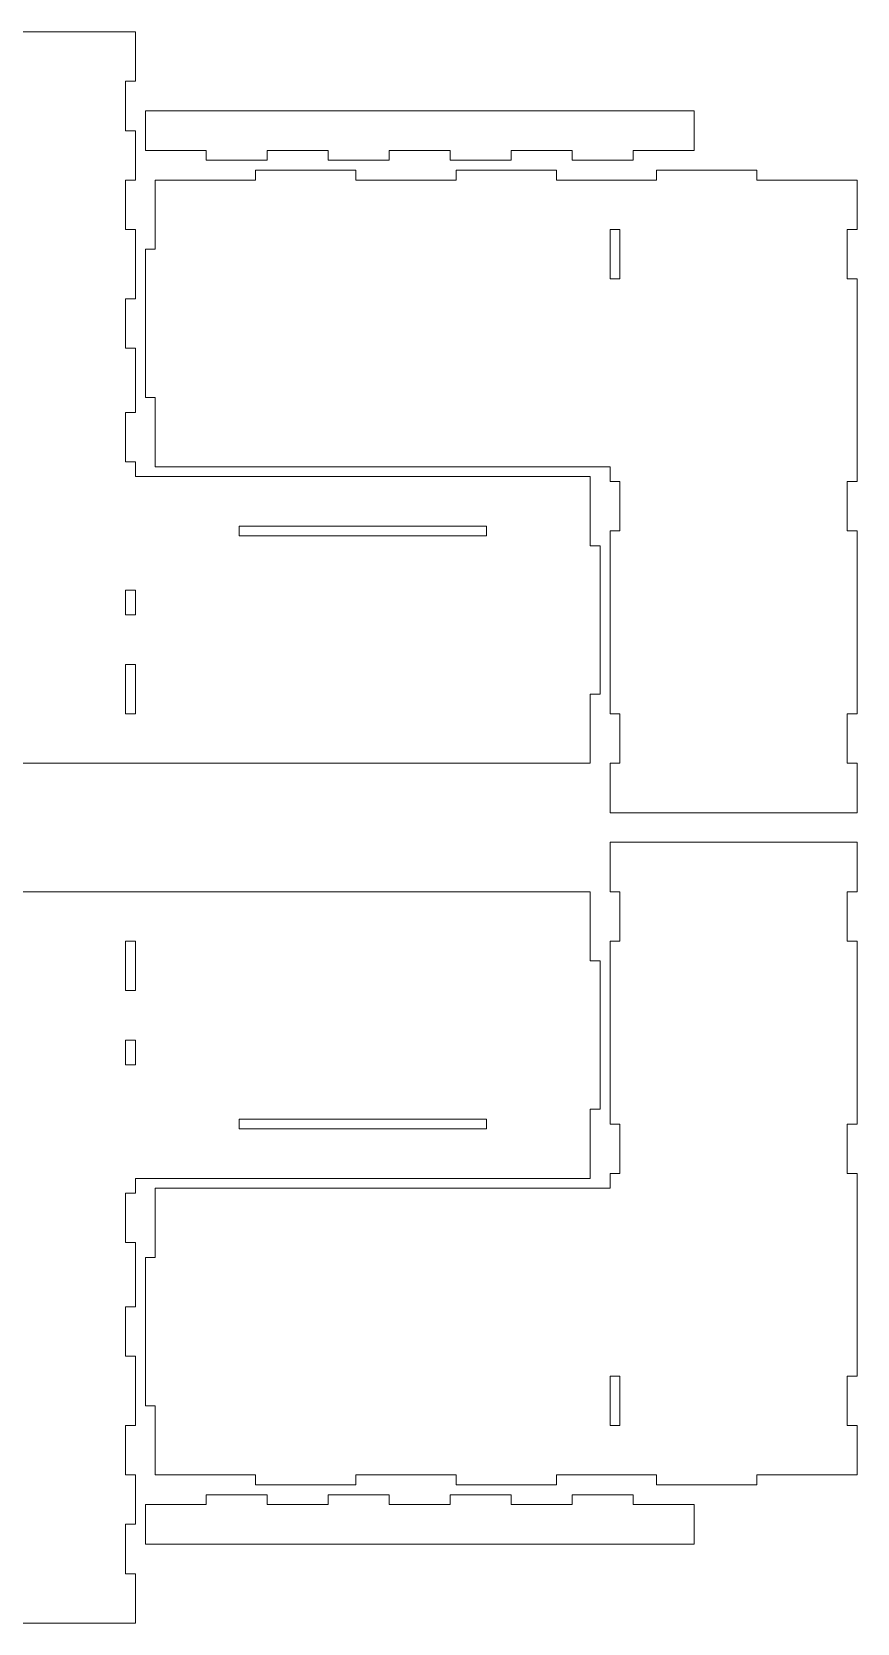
# Model space of a CAD drawing. Header units: millimetres. Extents: x -368 to 368, y -323 to 323.
# Drawn here: x -29.5 to 137.5, y 1 to 323 of the extents above; entities that cross this region are included whole.
import ezdxf

# ---------------------------------------------------------------- set-up
doc = ezdxf.new("R2010")
doc.units = ezdxf.units.MM
doc.header["$MEASUREMENT"] = 0
doc.layers.add('Camada 1', color=7, linetype='Continuous')

msp = doc.modelspace()

# ---------------------------------------------------------------- linework, layer by layer
at = {"layer": 'Camada 1', "color": 250, "lineweight": 9}
for points, knots in [([(83.5001, 175.0245), (83.5001, 175.0245), (-56.4999, 175.0245), (-56.4999, 175.0245), (-56.4999, 175.0245), (-56.4999, 175.0245), (-56.4999, 201.1674), (-56.4999, 201.1674), (-56.4999, 201.1674), (-56.4999, 201.1674), (-58.4999, 201.1674), (-58.4999, 201.1674), (-58.4999, 201.1674), (-58.4999, 201.1674), (-58.4999, 212.3102), (-58.4999, 212.3102), (-58.4999, 212.3102), (-58.4999, 212.3102), (-56.4999, 212.3102), (-56.4999, 212.3102), (-56.4999, 212.3102), (-56.4999, 212.3102), (-56.4999, 243.4531), (-56.4999, 243.4531), (-56.4999, 243.4531), (-56.4999, 243.4531), (-58.4999, 243.4531), (-58.4999, 243.4531), (-58.4999, 243.4531), (-58.4999, 243.4531), (-58.4999, 254.5959), (-58.4999, 254.5959), (-58.4999, 254.5959), (-58.4999, 254.5959), (-56.4999, 254.5959), (-56.4999, 254.5959), (-56.4999, 254.5959), (-56.4999, 254.5959), (-56.4999, 285.7388), (-56.4999, 285.7388), (-56.4999, 285.7388), (-56.4999, 285.7388), (-58.4999, 285.7388), (-58.4999, 285.7388), (-58.4999, 285.7388), (-58.4999, 285.7388), (-58.4999, 296.8816), (-58.4999, 296.8816), (-58.4999, 296.8816), (-58.4999, 296.8816), (-56.4999, 296.8816), (-56.4999, 296.8816), (-56.4999, 296.8816), (-56.4999, 296.8816), (-56.4999, 323.0245), (-56.4999, 323.0245), (-56.4999, 323.0245), (-56.4999, 323.0245), (-8.4999, 323.0245), (-8.4999, 323.0245), (-8.4999, 323.0245), (-8.4999, 323.0245), (-8.4999, 313.0245), (-8.4999, 313.0245), (-8.4999, 313.0245), (-8.4999, 313.0245), (-10.4999, 313.0245), (-10.4999, 313.0245), (-10.4999, 313.0245), (-10.4999, 313.0245), (-10.4999, 303.0245), (-10.4999, 303.0245), (-10.4999, 303.0245), (-10.4999, 303.0245), (-8.4999, 303.0245), (-8.4999, 303.0245), (-8.4999, 303.0245), (-8.4999, 303.0245), (-8.4999, 293.0245), (-8.4999, 293.0245), (-8.4999, 293.0245), (-8.4999, 293.0245), (-10.4999, 293.0245), (-10.4999, 293.0245), (-10.4999, 293.0245), (-10.4999, 293.0245), (-10.4999, 283.0245), (-10.4999, 283.0245), (-10.4999, 283.0245), (-10.4999, 283.0245), (-8.4999, 283.0245), (-8.4999, 283.0245), (-8.4999, 283.0245), (-8.4999, 283.0245), (-8.4999, 269.0245), (-8.4999, 269.0245), (-8.4999, 269.0245), (-8.4999, 269.0245), (-10.4999, 269.0245), (-10.4999, 269.0245), (-10.4999, 269.0245), (-10.4999, 269.0245), (-10.4999, 259.0245), (-10.4999, 259.0245), (-10.4999, 259.0245), (-10.4999, 259.0245), (-8.4999, 259.0245), (-8.4999, 259.0245), (-8.4999, 259.0245), (-8.4999, 259.0245), (-8.4999, 246.0245), (-8.4999, 246.0245), (-8.4999, 246.0245), (-8.4999, 246.0245), (-10.4999, 246.0245), (-10.4999, 246.0245), (-10.4999, 246.0245), (-10.4999, 246.0245), (-10.4999, 236.0245), (-10.4999, 236.0245), (-10.4999, 236.0245), (-10.4999, 236.0245), (-8.4999, 236.0245), (-8.4999, 236.0245), (-8.4999, 236.0245), (-8.4999, 236.0245), (-8.4999, 233.0245), (-8.4999, 233.0245), (-8.4999, 233.0245), (-8.4999, 233.0245), (83.5001, 233.0245), (83.5001, 233.0245), (83.5001, 233.0245), (83.5001, 233.0245), (83.5001, 219.0245), (83.5001, 219.0245), (83.5001, 219.0245), (83.5001, 219.0245), (85.5001, 219.0245), (85.5001, 219.0245), (85.5001, 219.0245), (85.5001, 219.0245), (85.5001, 189.0245), (85.5001, 189.0245), (85.5001, 189.0245), (85.5001, 189.0245), (83.5001, 189.0245), (83.5001, 189.0245), (83.5001, 189.0245), (83.5001, 189.0245), (83.5001, 175.0245), (83.5001, 175.0245)], [0, 0, 0, 0, 0.02564103, 0.02564103, 0.02564103, 0.02564103, 0.05128205, 0.05128205, 0.05128205, 0.05128205, 0.07692308, 0.07692308, 0.07692308, 0.07692308, 0.1025641, 0.1025641, 0.1025641, 0.1025641, 0.12820513, 0.12820513, 0.12820513, 0.12820513, 0.15384615, 0.15384615, 0.15384615, 0.15384615, 0.17948718, 0.17948718, 0.17948718, 0.17948718, 0.20512821, 0.20512821, 0.20512821, 0.20512821, 0.23076923, 0.23076923, 0.23076923, 0.23076923, 0.25641026, 0.25641026, 0.25641026, 0.25641026, 0.28205128, 0.28205128, 0.28205128, 0.28205128, 0.30769231, 0.30769231, 0.30769231, 0.30769231, 0.33333333, 0.33333333, 0.33333333, 0.33333333, 0.35897436, 0.35897436, 0.35897436, 0.35897436, 0.38461538, 0.38461538, 0.38461538, 0.38461538, 0.41025641, 0.41025641, 0.41025641, 0.41025641, 0.43589744, 0.43589744, 0.43589744, 0.43589744, 0.46153846, 0.46153846, 0.46153846, 0.46153846, 0.48717949, 0.48717949, 0.48717949, 0.48717949, 0.51282051, 0.51282051, 0.51282051, 0.51282051, 0.53846154, 0.53846154, 0.53846154, 0.53846154, 0.56410256, 0.56410256, 0.56410256, 0.56410256, 0.58974359, 0.58974359, 0.58974359, 0.58974359, 0.61538462, 0.61538462, 0.61538462, 0.61538462, 0.64102564, 0.64102564, 0.64102564, 0.64102564, 0.66666667, 0.66666667, 0.66666667, 0.66666667, 0.69230769, 0.69230769, 0.69230769, 0.69230769, 0.71794872, 0.71794872, 0.71794872, 0.71794872, 0.74358974, 0.74358974, 0.74358974, 0.74358974, 0.76923077, 0.76923077, 0.76923077, 0.76923077, 0.79487179, 0.79487179, 0.79487179, 0.79487179, 0.82051282, 0.82051282, 0.82051282, 0.82051282, 0.84615385, 0.84615385, 0.84615385, 0.84615385, 0.87179487, 0.87179487, 0.87179487, 0.87179487, 0.8974359, 0.8974359, 0.8974359, 0.8974359, 0.92307692, 0.92307692, 0.92307692, 0.92307692, 0.94871795, 0.94871795, 0.94871795, 0.94871795, 1, 1, 1, 1]), ([(67.5, 297.0245), (67.5, 297.0245), (55.1667, 297.0245), (55.1667, 297.0245), (55.1667, 297.0245), (55.1667, 297.0245), (55.1667, 299.0245), (55.1667, 299.0245), (55.1667, 299.0245), (55.1667, 299.0245), (42.8333, 299.0245), (42.8333, 299.0245), (42.8333, 299.0245), (42.8333, 299.0245), (42.8333, 297.0245), (42.8333, 297.0245), (42.8333, 297.0245), (42.8333, 297.0245), (30.5001, 297.0245), (30.5001, 297.0245), (30.5001, 297.0245), (30.5001, 297.0245), (30.5001, 299.0245), (30.5001, 299.0245), (30.5001, 299.0245), (30.5001, 299.0245), (18.1668, 299.0245), (18.1668, 299.0245), (18.1668, 299.0245), (18.1668, 299.0245), (18.1668, 297.0245), (18.1668, 297.0245), (18.1668, 297.0245), (18.1668, 297.0245), (5.8334, 297.0245), (5.8334, 297.0245), (5.8334, 297.0245), (5.8334, 297.0245), (5.8334, 299.0245), (5.8334, 299.0245), (5.8334, 299.0245), (5.8334, 299.0245), (-6.4999, 299.0245), (-6.4999, 299.0245), (-6.4999, 299.0245), (-6.4999, 299.0245), (-6.4999, 307.0245), (-6.4999, 307.0245), (-6.4999, 307.0245), (-6.4999, 307.0245), (104.5, 307.0245), (104.5, 307.0245), (104.5, 307.0245), (104.5, 307.0245), (104.5, 299.0245), (104.5, 299.0245), (104.5, 299.0245), (104.5, 299.0245), (92.1667, 299.0245), (92.1667, 299.0245), (92.1667, 299.0245), (92.1667, 299.0245), (92.1667, 297.0245), (92.1667, 297.0245), (92.1667, 297.0245), (92.1667, 297.0245), (79.8333, 297.0245), (79.8333, 297.0245), (79.8333, 297.0245), (79.8333, 297.0245), (79.8333, 299.0245), (79.8333, 299.0245), (79.8333, 299.0245), (79.8333, 299.0245), (67.5, 299.0245), (67.5, 299.0245), (67.5, 299.0245), (67.5, 299.0245), (67.5, 297.0245), (67.5, 297.0245)], [0, 0, 0, 0, 0.04761905, 0.04761905, 0.04761905, 0.04761905, 0.0952381, 0.0952381, 0.0952381, 0.0952381, 0.14285714, 0.14285714, 0.14285714, 0.14285714, 0.19047619, 0.19047619, 0.19047619, 0.19047619, 0.23809524, 0.23809524, 0.23809524, 0.23809524, 0.28571429, 0.28571429, 0.28571429, 0.28571429, 0.33333333, 0.33333333, 0.33333333, 0.33333333, 0.38095238, 0.38095238, 0.38095238, 0.38095238, 0.42857143, 0.42857143, 0.42857143, 0.42857143, 0.47619048, 0.47619048, 0.47619048, 0.47619048, 0.52380952, 0.52380952, 0.52380952, 0.52380952, 0.57142857, 0.57142857, 0.57142857, 0.57142857, 0.61904762, 0.61904762, 0.61904762, 0.61904762, 0.66666667, 0.66666667, 0.66666667, 0.66666667, 0.71428571, 0.71428571, 0.71428571, 0.71428571, 0.76190476, 0.76190476, 0.76190476, 0.76190476, 0.80952381, 0.80952381, 0.80952381, 0.80952381, 0.85714286, 0.85714286, 0.85714286, 0.85714286, 0.9047619, 0.9047619, 0.9047619, 0.9047619, 1, 1, 1, 1]), ([(137.5001, 165.0245), (137.5001, 165.0245), (87.5001, 165.0245), (87.5001, 165.0245), (87.5001, 165.0245), (87.5001, 165.0245), (87.5001, 175.0245), (87.5001, 175.0245), (87.5001, 175.0245), (87.5001, 175.0245), (89.5001, 175.0245), (89.5001, 175.0245), (89.5001, 175.0245), (89.5001, 175.0245), (89.5001, 185.0245), (89.5001, 185.0245), (89.5001, 185.0245), (89.5001, 185.0245), (87.5001, 185.0245), (87.5001, 185.0245), (87.5001, 185.0245), (87.5001, 185.0245), (87.5001, 222.0245), (87.5001, 222.0245), (87.5001, 222.0245), (87.5001, 222.0245), (89.5001, 222.0245), (89.5001, 222.0245), (89.5001, 222.0245), (89.5001, 222.0245), (89.5001, 232.0245), (89.5001, 232.0245), (89.5001, 232.0245), (89.5001, 232.0245), (87.5001, 232.0245), (87.5001, 232.0245), (87.5001, 232.0245), (87.5001, 232.0245), (87.5001, 235.0245), (87.5001, 235.0245), (87.5001, 235.0245), (87.5001, 235.0245), (-4.4999, 235.0245), (-4.4999, 235.0245), (-4.4999, 235.0245), (-4.4999, 235.0245), (-4.4999, 249.0245), (-4.4999, 249.0245), (-4.4999, 249.0245), (-4.4999, 249.0245), (-6.4999, 249.0245), (-6.4999, 249.0245), (-6.4999, 249.0245), (-6.4999, 249.0245), (-6.4999, 279.0245), (-6.4999, 279.0245), (-6.4999, 279.0245), (-6.4999, 279.0245), (-4.4999, 279.0245), (-4.4999, 279.0245), (-4.4999, 279.0245), (-4.4999, 279.0245), (-4.4999, 293.0245), (-4.4999, 293.0245), (-4.4999, 293.0245), (-4.4999, 293.0245), (15.7858, 293.0245), (15.7858, 293.0245), (15.7858, 293.0245), (15.7858, 293.0245), (15.7858, 295.0245), (15.7858, 295.0245), (15.7858, 295.0245), (15.7858, 295.0245), (36.0715, 295.0245), (36.0715, 295.0245), (36.0715, 295.0245), (36.0715, 295.0245), (36.0715, 293.0245), (36.0715, 293.0245), (36.0715, 293.0245), (36.0715, 293.0245), (56.3572, 293.0245), (56.3572, 293.0245), (56.3572, 293.0245), (56.3572, 293.0245), (56.3572, 295.0245), (56.3572, 295.0245), (56.3572, 295.0245), (56.3572, 295.0245), (76.643, 295.0245), (76.643, 295.0245), (76.643, 295.0245), (76.643, 295.0245), (76.643, 293.0245), (76.643, 293.0245), (76.643, 293.0245), (76.643, 293.0245), (96.9287, 293.0245), (96.9287, 293.0245), (96.9287, 293.0245), (96.9287, 293.0245), (96.9287, 295.0245), (96.9287, 295.0245), (96.9287, 295.0245), (96.9287, 295.0245), (117.2144, 295.0245), (117.2144, 295.0245), (117.2144, 295.0245), (117.2144, 295.0245), (117.2144, 293.0245), (117.2144, 293.0245), (117.2144, 293.0245), (117.2144, 293.0245), (137.5001, 293.0245), (137.5001, 293.0245), (137.5001, 293.0245), (137.5001, 293.0245), (137.5001, 283.0245), (137.5001, 283.0245), (137.5001, 283.0245), (137.5001, 283.0245), (135.5001, 283.0245), (135.5001, 283.0245), (135.5001, 283.0245), (135.5001, 283.0245), (135.5001, 273.0245), (135.5001, 273.0245), (135.5001, 273.0245), (135.5001, 273.0245), (137.5001, 273.0245), (137.5001, 273.0245), (137.5001, 273.0245), (137.5001, 273.0245), (137.5001, 232.0245), (137.5001, 232.0245), (137.5001, 232.0245), (137.5001, 232.0245), (135.5001, 232.0245), (135.5001, 232.0245), (135.5001, 232.0245), (135.5001, 232.0245), (135.5001, 222.0245), (135.5001, 222.0245), (135.5001, 222.0245), (135.5001, 222.0245), (137.5001, 222.0245), (137.5001, 222.0245), (137.5001, 222.0245), (137.5001, 222.0245), (137.5001, 185.0245), (137.5001, 185.0245), (137.5001, 185.0245), (137.5001, 185.0245), (135.5001, 185.0245), (135.5001, 185.0245), (135.5001, 185.0245), (135.5001, 185.0245), (135.5001, 175.0245), (135.5001, 175.0245), (135.5001, 175.0245), (135.5001, 175.0245), (137.5001, 175.0245), (137.5001, 175.0245), (137.5001, 175.0245), (137.5001, 175.0245), (137.5001, 165.0245), (137.5001, 165.0245)], [0, 0, 0, 0, 0.02325581, 0.02325581, 0.02325581, 0.02325581, 0.04651163, 0.04651163, 0.04651163, 0.04651163, 0.06976744, 0.06976744, 0.06976744, 0.06976744, 0.09302326, 0.09302326, 0.09302326, 0.09302326, 0.11627907, 0.11627907, 0.11627907, 0.11627907, 0.13953488, 0.13953488, 0.13953488, 0.13953488, 0.1627907, 0.1627907, 0.1627907, 0.1627907, 0.18604651, 0.18604651, 0.18604651, 0.18604651, 0.20930233, 0.20930233, 0.20930233, 0.20930233, 0.23255814, 0.23255814, 0.23255814, 0.23255814, 0.25581395, 0.25581395, 0.25581395, 0.25581395, 0.27906977, 0.27906977, 0.27906977, 0.27906977, 0.30232558, 0.30232558, 0.30232558, 0.30232558, 0.3255814, 0.3255814, 0.3255814, 0.3255814, 0.34883721, 0.34883721, 0.34883721, 0.34883721, 0.37209302, 0.37209302, 0.37209302, 0.37209302, 0.39534884, 0.39534884, 0.39534884, 0.39534884, 0.41860465, 0.41860465, 0.41860465, 0.41860465, 0.44186047, 0.44186047, 0.44186047, 0.44186047, 0.46511628, 0.46511628, 0.46511628, 0.46511628, 0.48837209, 0.48837209, 0.48837209, 0.48837209, 0.51162791, 0.51162791, 0.51162791, 0.51162791, 0.53488372, 0.53488372, 0.53488372, 0.53488372, 0.55813953, 0.55813953, 0.55813953, 0.55813953, 0.58139535, 0.58139535, 0.58139535, 0.58139535, 0.60465116, 0.60465116, 0.60465116, 0.60465116, 0.62790698, 0.62790698, 0.62790698, 0.62790698, 0.65116279, 0.65116279, 0.65116279, 0.65116279, 0.6744186, 0.6744186, 0.6744186, 0.6744186, 0.69767442, 0.69767442, 0.69767442, 0.69767442, 0.72093023, 0.72093023, 0.72093023, 0.72093023, 0.74418605, 0.74418605, 0.74418605, 0.74418605, 0.76744186, 0.76744186, 0.76744186, 0.76744186, 0.79069767, 0.79069767, 0.79069767, 0.79069767, 0.81395349, 0.81395349, 0.81395349, 0.81395349, 0.8372093, 0.8372093, 0.8372093, 0.8372093, 0.86046512, 0.86046512, 0.86046512, 0.86046512, 0.88372093, 0.88372093, 0.88372093, 0.88372093, 0.90697674, 0.90697674, 0.90697674, 0.90697674, 0.93023256, 0.93023256, 0.93023256, 0.93023256, 0.95348837, 0.95348837, 0.95348837, 0.95348837, 1, 1, 1, 1]), ([(87.5001, 273.0245), (87.5001, 273.0245), (89.5001, 273.0245), (89.5001, 273.0245), (89.5001, 273.0245), (89.5001, 273.0245), (89.5001, 283.0245), (89.5001, 283.0245), (89.5001, 283.0245), (89.5001, 283.0245), (87.5001, 283.0245), (87.5001, 283.0245), (87.5001, 283.0245), (87.5001, 283.0245), (87.5001, 273.0245), (87.5001, 273.0245)], [0, 0, 0, 0, 0.2, 0.2, 0.2, 0.2, 0.4, 0.4, 0.4, 0.4, 0.6, 0.6, 0.6, 0.6, 1, 1, 1, 1]), ([(12.5001, 221.0245), (12.5001, 221.0245), (62.5001, 221.0245), (62.5001, 221.0245), (62.5001, 221.0245), (62.5001, 221.0245), (62.5001, 223.0245), (62.5001, 223.0245), (62.5001, 223.0245), (62.5001, 223.0245), (12.5001, 223.0245), (12.5001, 223.0245), (12.5001, 223.0245), (12.5001, 223.0245), (12.5001, 221.0245), (12.5001, 221.0245)], [0, 0, 0, 0, 0.2, 0.2, 0.2, 0.2, 0.4, 0.4, 0.4, 0.4, 0.6, 0.6, 0.6, 0.6, 1, 1, 1, 1]), ([(-10.4999, 210.0245), (-10.4999, 210.0245), (-10.4999, 205.0245), (-10.4999, 205.0245), (-10.4999, 205.0245), (-10.4999, 205.0245), (-8.4999, 205.0245), (-8.4999, 205.0245), (-8.4999, 205.0245), (-8.4999, 205.0245), (-8.4999, 210.0245), (-8.4999, 210.0245), (-8.4999, 210.0245), (-8.4999, 210.0245), (-10.4999, 210.0245), (-10.4999, 210.0245)], [0, 0, 0, 0, 0.2, 0.2, 0.2, 0.2, 0.4, 0.4, 0.4, 0.4, 0.6, 0.6, 0.6, 0.6, 1, 1, 1, 1]), ([(-10.4999, 195.0245), (-10.4999, 195.0245), (-10.4999, 185.0245), (-10.4999, 185.0245), (-10.4999, 185.0245), (-10.4999, 185.0245), (-8.4999, 185.0245), (-8.4999, 185.0245), (-8.4999, 185.0245), (-8.4999, 185.0245), (-8.4999, 195.0245), (-8.4999, 195.0245), (-8.4999, 195.0245), (-8.4999, 195.0245), (-10.4999, 195.0245), (-10.4999, 195.0245)], [0, 0, 0, 0, 0.2, 0.2, 0.2, 0.2, 0.4, 0.4, 0.4, 0.4, 0.6, 0.6, 0.6, 0.6, 1, 1, 1, 1]), ([(137.5001, 159.0245), (137.5001, 159.0245), (87.5001, 159.0245), (87.5001, 159.0245), (87.5001, 159.0245), (87.5001, 159.0245), (87.5001, 149.0245), (87.5001, 149.0245), (87.5001, 149.0245), (87.5001, 149.0245), (89.5001, 149.0245), (89.5001, 149.0245), (89.5001, 149.0245), (89.5001, 149.0245), (89.5001, 139.0245), (89.5001, 139.0245), (89.5001, 139.0245), (89.5001, 139.0245), (87.5001, 139.0245), (87.5001, 139.0245), (87.5001, 139.0245), (87.5001, 139.0245), (87.5001, 102.0245), (87.5001, 102.0245), (87.5001, 102.0245), (87.5001, 102.0245), (89.5001, 102.0245), (89.5001, 102.0245), (89.5001, 102.0245), (89.5001, 102.0245), (89.5001, 92.0245), (89.5001, 92.0245), (89.5001, 92.0245), (89.5001, 92.0245), (87.5001, 92.0245), (87.5001, 92.0245), (87.5001, 92.0245), (87.5001, 92.0245), (87.5001, 89.0245), (87.5001, 89.0245), (87.5001, 89.0245), (87.5001, 89.0245), (-4.4999, 89.0245), (-4.4999, 89.0245), (-4.4999, 89.0245), (-4.4999, 89.0245), (-4.4999, 75.0245), (-4.4999, 75.0245), (-4.4999, 75.0245), (-4.4999, 75.0245), (-6.4999, 75.0245), (-6.4999, 75.0245), (-6.4999, 75.0245), (-6.4999, 75.0245), (-6.4999, 45.0245), (-6.4999, 45.0245), (-6.4999, 45.0245), (-6.4999, 45.0245), (-4.4999, 45.0245), (-4.4999, 45.0245), (-4.4999, 45.0245), (-4.4999, 45.0245), (-4.4999, 31.0245), (-4.4999, 31.0245), (-4.4999, 31.0245), (-4.4999, 31.0245), (15.7858, 31.0245), (15.7858, 31.0245), (15.7858, 31.0245), (15.7858, 31.0245), (15.7858, 29.0245), (15.7858, 29.0245), (15.7858, 29.0245), (15.7858, 29.0245), (36.0715, 29.0245), (36.0715, 29.0245), (36.0715, 29.0245), (36.0715, 29.0245), (36.0715, 31.0245), (36.0715, 31.0245), (36.0715, 31.0245), (36.0715, 31.0245), (56.3572, 31.0245), (56.3572, 31.0245), (56.3572, 31.0245), (56.3572, 31.0245), (56.3572, 29.0245), (56.3572, 29.0245), (56.3572, 29.0245), (56.3572, 29.0245), (76.643, 29.0245), (76.643, 29.0245), (76.643, 29.0245), (76.643, 29.0245), (76.643, 31.0245), (76.643, 31.0245), (76.643, 31.0245), (76.643, 31.0245), (96.9287, 31.0245), (96.9287, 31.0245), (96.9287, 31.0245), (96.9287, 31.0245), (96.9287, 29.0245), (96.9287, 29.0245), (96.9287, 29.0245), (96.9287, 29.0245), (117.2144, 29.0245), (117.2144, 29.0245), (117.2144, 29.0245), (117.2144, 29.0245), (117.2144, 31.0245), (117.2144, 31.0245), (117.2144, 31.0245), (117.2144, 31.0245), (137.5001, 31.0245), (137.5001, 31.0245), (137.5001, 31.0245), (137.5001, 31.0245), (137.5001, 41.0245), (137.5001, 41.0245), (137.5001, 41.0245), (137.5001, 41.0245), (135.5001, 41.0245), (135.5001, 41.0245), (135.5001, 41.0245), (135.5001, 41.0245), (135.5001, 51.0245), (135.5001, 51.0245), (135.5001, 51.0245), (135.5001, 51.0245), (137.5001, 51.0245), (137.5001, 51.0245), (137.5001, 51.0245), (137.5001, 51.0245), (137.5001, 92.0245), (137.5001, 92.0245), (137.5001, 92.0245), (137.5001, 92.0245), (135.5001, 92.0245), (135.5001, 92.0245), (135.5001, 92.0245), (135.5001, 92.0245), (135.5001, 102.0245), (135.5001, 102.0245), (135.5001, 102.0245), (135.5001, 102.0245), (137.5001, 102.0245), (137.5001, 102.0245), (137.5001, 102.0245), (137.5001, 102.0245), (137.5001, 139.0245), (137.5001, 139.0245), (137.5001, 139.0245), (137.5001, 139.0245), (135.5001, 139.0245), (135.5001, 139.0245), (135.5001, 139.0245), (135.5001, 139.0245), (135.5001, 149.0245), (135.5001, 149.0245), (135.5001, 149.0245), (135.5001, 149.0245), (137.5001, 149.0245), (137.5001, 149.0245), (137.5001, 149.0245), (137.5001, 149.0245), (137.5001, 159.0245), (137.5001, 159.0245)], [0, 0, 0, 0, 0.02325581, 0.02325581, 0.02325581, 0.02325581, 0.04651163, 0.04651163, 0.04651163, 0.04651163, 0.06976744, 0.06976744, 0.06976744, 0.06976744, 0.09302326, 0.09302326, 0.09302326, 0.09302326, 0.11627907, 0.11627907, 0.11627907, 0.11627907, 0.13953488, 0.13953488, 0.13953488, 0.13953488, 0.1627907, 0.1627907, 0.1627907, 0.1627907, 0.18604651, 0.18604651, 0.18604651, 0.18604651, 0.20930233, 0.20930233, 0.20930233, 0.20930233, 0.23255814, 0.23255814, 0.23255814, 0.23255814, 0.25581395, 0.25581395, 0.25581395, 0.25581395, 0.27906977, 0.27906977, 0.27906977, 0.27906977, 0.30232558, 0.30232558, 0.30232558, 0.30232558, 0.3255814, 0.3255814, 0.3255814, 0.3255814, 0.34883721, 0.34883721, 0.34883721, 0.34883721, 0.37209302, 0.37209302, 0.37209302, 0.37209302, 0.39534884, 0.39534884, 0.39534884, 0.39534884, 0.41860465, 0.41860465, 0.41860465, 0.41860465, 0.44186047, 0.44186047, 0.44186047, 0.44186047, 0.46511628, 0.46511628, 0.46511628, 0.46511628, 0.48837209, 0.48837209, 0.48837209, 0.48837209, 0.51162791, 0.51162791, 0.51162791, 0.51162791, 0.53488372, 0.53488372, 0.53488372, 0.53488372, 0.55813953, 0.55813953, 0.55813953, 0.55813953, 0.58139535, 0.58139535, 0.58139535, 0.58139535, 0.60465116, 0.60465116, 0.60465116, 0.60465116, 0.62790698, 0.62790698, 0.62790698, 0.62790698, 0.65116279, 0.65116279, 0.65116279, 0.65116279, 0.6744186, 0.6744186, 0.6744186, 0.6744186, 0.69767442, 0.69767442, 0.69767442, 0.69767442, 0.72093023, 0.72093023, 0.72093023, 0.72093023, 0.74418605, 0.74418605, 0.74418605, 0.74418605, 0.76744186, 0.76744186, 0.76744186, 0.76744186, 0.79069767, 0.79069767, 0.79069767, 0.79069767, 0.81395349, 0.81395349, 0.81395349, 0.81395349, 0.8372093, 0.8372093, 0.8372093, 0.8372093, 0.86046512, 0.86046512, 0.86046512, 0.86046512, 0.88372093, 0.88372093, 0.88372093, 0.88372093, 0.90697674, 0.90697674, 0.90697674, 0.90697674, 0.93023256, 0.93023256, 0.93023256, 0.93023256, 0.95348837, 0.95348837, 0.95348837, 0.95348837, 1, 1, 1, 1]), ([(83.5001, 149.0245), (83.5001, 149.0245), (-56.4999, 149.0245), (-56.4999, 149.0245), (-56.4999, 149.0245), (-56.4999, 149.0245), (-56.4999, 122.8816), (-56.4999, 122.8816), (-56.4999, 122.8816), (-56.4999, 122.8816), (-58.4999, 122.8816), (-58.4999, 122.8816), (-58.4999, 122.8816), (-58.4999, 122.8816), (-58.4999, 111.7388), (-58.4999, 111.7388), (-58.4999, 111.7388), (-58.4999, 111.7388), (-56.4999, 111.7388), (-56.4999, 111.7388), (-56.4999, 111.7388), (-56.4999, 111.7388), (-56.4999, 80.5959), (-56.4999, 80.5959), (-56.4999, 80.5959), (-56.4999, 80.5959), (-58.4999, 80.5959), (-58.4999, 80.5959), (-58.4999, 80.5959), (-58.4999, 80.5959), (-58.4999, 69.4531), (-58.4999, 69.4531), (-58.4999, 69.4531), (-58.4999, 69.4531), (-56.4999, 69.4531), (-56.4999, 69.4531), (-56.4999, 69.4531), (-56.4999, 69.4531), (-56.4999, 38.3102), (-56.4999, 38.3102), (-56.4999, 38.3102), (-56.4999, 38.3102), (-58.4999, 38.3102), (-58.4999, 38.3102), (-58.4999, 38.3102), (-58.4999, 38.3102), (-58.4999, 27.1674), (-58.4999, 27.1674), (-58.4999, 27.1674), (-58.4999, 27.1674), (-56.4999, 27.1674), (-56.4999, 27.1674), (-56.4999, 27.1674), (-56.4999, 27.1674), (-56.4999, 1.0245), (-56.4999, 1.0245), (-56.4999, 1.0245), (-56.4999, 1.0245), (-8.4999, 1.0245), (-8.4999, 1.0245), (-8.4999, 1.0245), (-8.4999, 1.0245), (-8.4999, 11.0245), (-8.4999, 11.0245), (-8.4999, 11.0245), (-8.4999, 11.0245), (-10.4999, 11.0245), (-10.4999, 11.0245), (-10.4999, 11.0245), (-10.4999, 11.0245), (-10.4999, 21.0245), (-10.4999, 21.0245), (-10.4999, 21.0245), (-10.4999, 21.0245), (-8.4999, 21.0245), (-8.4999, 21.0245), (-8.4999, 21.0245), (-8.4999, 21.0245), (-8.4999, 31.0245), (-8.4999, 31.0245), (-8.4999, 31.0245), (-8.4999, 31.0245), (-10.4999, 31.0245), (-10.4999, 31.0245), (-10.4999, 31.0245), (-10.4999, 31.0245), (-10.4999, 41.0245), (-10.4999, 41.0245), (-10.4999, 41.0245), (-10.4999, 41.0245), (-8.4999, 41.0245), (-8.4999, 41.0245), (-8.4999, 41.0245), (-8.4999, 41.0245), (-8.4999, 55.0245), (-8.4999, 55.0245), (-8.4999, 55.0245), (-8.4999, 55.0245), (-10.4999, 55.0245), (-10.4999, 55.0245), (-10.4999, 55.0245), (-10.4999, 55.0245), (-10.4999, 65.0245), (-10.4999, 65.0245), (-10.4999, 65.0245), (-10.4999, 65.0245), (-8.4999, 65.0245), (-8.4999, 65.0245), (-8.4999, 65.0245), (-8.4999, 65.0245), (-8.4999, 78.0245), (-8.4999, 78.0245), (-8.4999, 78.0245), (-8.4999, 78.0245), (-10.4999, 78.0245), (-10.4999, 78.0245), (-10.4999, 78.0245), (-10.4999, 78.0245), (-10.4999, 88.0245), (-10.4999, 88.0245), (-10.4999, 88.0245), (-10.4999, 88.0245), (-8.4999, 88.0245), (-8.4999, 88.0245), (-8.4999, 88.0245), (-8.4999, 88.0245), (-8.4999, 91.0245), (-8.4999, 91.0245), (-8.4999, 91.0245), (-8.4999, 91.0245), (83.5001, 91.0245), (83.5001, 91.0245), (83.5001, 91.0245), (83.5001, 91.0245), (83.5001, 105.0245), (83.5001, 105.0245), (83.5001, 105.0245), (83.5001, 105.0245), (85.5001, 105.0245), (85.5001, 105.0245), (85.5001, 105.0245), (85.5001, 105.0245), (85.5001, 135.0245), (85.5001, 135.0245), (85.5001, 135.0245), (85.5001, 135.0245), (83.5001, 135.0245), (83.5001, 135.0245), (83.5001, 135.0245), (83.5001, 135.0245), (83.5001, 149.0245), (83.5001, 149.0245)], [0, 0, 0, 0, 0.02564103, 0.02564103, 0.02564103, 0.02564103, 0.05128205, 0.05128205, 0.05128205, 0.05128205, 0.07692308, 0.07692308, 0.07692308, 0.07692308, 0.1025641, 0.1025641, 0.1025641, 0.1025641, 0.12820513, 0.12820513, 0.12820513, 0.12820513, 0.15384615, 0.15384615, 0.15384615, 0.15384615, 0.17948718, 0.17948718, 0.17948718, 0.17948718, 0.20512821, 0.20512821, 0.20512821, 0.20512821, 0.23076923, 0.23076923, 0.23076923, 0.23076923, 0.25641026, 0.25641026, 0.25641026, 0.25641026, 0.28205128, 0.28205128, 0.28205128, 0.28205128, 0.30769231, 0.30769231, 0.30769231, 0.30769231, 0.33333333, 0.33333333, 0.33333333, 0.33333333, 0.35897436, 0.35897436, 0.35897436, 0.35897436, 0.38461538, 0.38461538, 0.38461538, 0.38461538, 0.41025641, 0.41025641, 0.41025641, 0.41025641, 0.43589744, 0.43589744, 0.43589744, 0.43589744, 0.46153846, 0.46153846, 0.46153846, 0.46153846, 0.48717949, 0.48717949, 0.48717949, 0.48717949, 0.51282051, 0.51282051, 0.51282051, 0.51282051, 0.53846154, 0.53846154, 0.53846154, 0.53846154, 0.56410256, 0.56410256, 0.56410256, 0.56410256, 0.58974359, 0.58974359, 0.58974359, 0.58974359, 0.61538462, 0.61538462, 0.61538462, 0.61538462, 0.64102564, 0.64102564, 0.64102564, 0.64102564, 0.66666667, 0.66666667, 0.66666667, 0.66666667, 0.69230769, 0.69230769, 0.69230769, 0.69230769, 0.71794872, 0.71794872, 0.71794872, 0.71794872, 0.74358974, 0.74358974, 0.74358974, 0.74358974, 0.76923077, 0.76923077, 0.76923077, 0.76923077, 0.79487179, 0.79487179, 0.79487179, 0.79487179, 0.82051282, 0.82051282, 0.82051282, 0.82051282, 0.84615385, 0.84615385, 0.84615385, 0.84615385, 0.87179487, 0.87179487, 0.87179487, 0.87179487, 0.8974359, 0.8974359, 0.8974359, 0.8974359, 0.92307692, 0.92307692, 0.92307692, 0.92307692, 0.94871795, 0.94871795, 0.94871795, 0.94871795, 1, 1, 1, 1]), ([(-10.4999, 129.0245), (-10.4999, 129.0245), (-10.4999, 139.0245), (-10.4999, 139.0245), (-10.4999, 139.0245), (-10.4999, 139.0245), (-8.4999, 139.0245), (-8.4999, 139.0245), (-8.4999, 139.0245), (-8.4999, 139.0245), (-8.4999, 129.0245), (-8.4999, 129.0245), (-8.4999, 129.0245), (-8.4999, 129.0245), (-10.4999, 129.0245), (-10.4999, 129.0245)], [0, 0, 0, 0, 0.2, 0.2, 0.2, 0.2, 0.4, 0.4, 0.4, 0.4, 0.6, 0.6, 0.6, 0.6, 1, 1, 1, 1]), ([(-10.4999, 114.0245), (-10.4999, 114.0245), (-10.4999, 119.0245), (-10.4999, 119.0245), (-10.4999, 119.0245), (-10.4999, 119.0245), (-8.4999, 119.0245), (-8.4999, 119.0245), (-8.4999, 119.0245), (-8.4999, 119.0245), (-8.4999, 114.0245), (-8.4999, 114.0245), (-8.4999, 114.0245), (-8.4999, 114.0245), (-10.4999, 114.0245), (-10.4999, 114.0245)], [0, 0, 0, 0, 0.2, 0.2, 0.2, 0.2, 0.4, 0.4, 0.4, 0.4, 0.6, 0.6, 0.6, 0.6, 1, 1, 1, 1]), ([(12.5001, 103.0245), (12.5001, 103.0245), (62.5001, 103.0245), (62.5001, 103.0245), (62.5001, 103.0245), (62.5001, 103.0245), (62.5001, 101.0245), (62.5001, 101.0245), (62.5001, 101.0245), (62.5001, 101.0245), (12.5001, 101.0245), (12.5001, 101.0245), (12.5001, 101.0245), (12.5001, 101.0245), (12.5001, 103.0245), (12.5001, 103.0245)], [0, 0, 0, 0, 0.2, 0.2, 0.2, 0.2, 0.4, 0.4, 0.4, 0.4, 0.6, 0.6, 0.6, 0.6, 1, 1, 1, 1]), ([(87.5001, 51.0245), (87.5001, 51.0245), (89.5001, 51.0245), (89.5001, 51.0245), (89.5001, 51.0245), (89.5001, 51.0245), (89.5001, 41.0245), (89.5001, 41.0245), (89.5001, 41.0245), (89.5001, 41.0245), (87.5001, 41.0245), (87.5001, 41.0245), (87.5001, 41.0245), (87.5001, 41.0245), (87.5001, 51.0245), (87.5001, 51.0245)], [0, 0, 0, 0, 0.2, 0.2, 0.2, 0.2, 0.4, 0.4, 0.4, 0.4, 0.6, 0.6, 0.6, 0.6, 1, 1, 1, 1]), ([(67.5, 27.0245), (67.5, 27.0245), (55.1667, 27.0245), (55.1667, 27.0245), (55.1667, 27.0245), (55.1667, 27.0245), (55.1667, 25.0245), (55.1667, 25.0245), (55.1667, 25.0245), (55.1667, 25.0245), (42.8333, 25.0245), (42.8333, 25.0245), (42.8333, 25.0245), (42.8333, 25.0245), (42.8333, 27.0245), (42.8333, 27.0245), (42.8333, 27.0245), (42.8333, 27.0245), (30.5001, 27.0245), (30.5001, 27.0245), (30.5001, 27.0245), (30.5001, 27.0245), (30.5001, 25.0245), (30.5001, 25.0245), (30.5001, 25.0245), (30.5001, 25.0245), (18.1668, 25.0245), (18.1668, 25.0245), (18.1668, 25.0245), (18.1668, 25.0245), (18.1668, 27.0245), (18.1668, 27.0245), (18.1668, 27.0245), (18.1668, 27.0245), (5.8334, 27.0245), (5.8334, 27.0245), (5.8334, 27.0245), (5.8334, 27.0245), (5.8334, 25.0245), (5.8334, 25.0245), (5.8334, 25.0245), (5.8334, 25.0245), (-6.4999, 25.0245), (-6.4999, 25.0245), (-6.4999, 25.0245), (-6.4999, 25.0245), (-6.4999, 17.0245), (-6.4999, 17.0245), (-6.4999, 17.0245), (-6.4999, 17.0245), (104.5, 17.0245), (104.5, 17.0245), (104.5, 17.0245), (104.5, 17.0245), (104.5, 25.0245), (104.5, 25.0245), (104.5, 25.0245), (104.5, 25.0245), (92.1667, 25.0245), (92.1667, 25.0245), (92.1667, 25.0245), (92.1667, 25.0245), (92.1667, 27.0245), (92.1667, 27.0245), (92.1667, 27.0245), (92.1667, 27.0245), (79.8333, 27.0245), (79.8333, 27.0245), (79.8333, 27.0245), (79.8333, 27.0245), (79.8333, 25.0245), (79.8333, 25.0245), (79.8333, 25.0245), (79.8333, 25.0245), (67.5, 25.0245), (67.5, 25.0245), (67.5, 25.0245), (67.5, 25.0245), (67.5, 27.0245), (67.5, 27.0245)], [0, 0, 0, 0, 0.04761905, 0.04761905, 0.04761905, 0.04761905, 0.0952381, 0.0952381, 0.0952381, 0.0952381, 0.14285714, 0.14285714, 0.14285714, 0.14285714, 0.19047619, 0.19047619, 0.19047619, 0.19047619, 0.23809524, 0.23809524, 0.23809524, 0.23809524, 0.28571429, 0.28571429, 0.28571429, 0.28571429, 0.33333333, 0.33333333, 0.33333333, 0.33333333, 0.38095238, 0.38095238, 0.38095238, 0.38095238, 0.42857143, 0.42857143, 0.42857143, 0.42857143, 0.47619048, 0.47619048, 0.47619048, 0.47619048, 0.52380952, 0.52380952, 0.52380952, 0.52380952, 0.57142857, 0.57142857, 0.57142857, 0.57142857, 0.61904762, 0.61904762, 0.61904762, 0.61904762, 0.66666667, 0.66666667, 0.66666667, 0.66666667, 0.71428571, 0.71428571, 0.71428571, 0.71428571, 0.76190476, 0.76190476, 0.76190476, 0.76190476, 0.80952381, 0.80952381, 0.80952381, 0.80952381, 0.85714286, 0.85714286, 0.85714286, 0.85714286, 0.9047619, 0.9047619, 0.9047619, 0.9047619, 1, 1, 1, 1])]:
    msp.add_open_spline(points, degree=3, knots=knots, dxfattribs=at)

doc.saveas('drawing.dxf')
